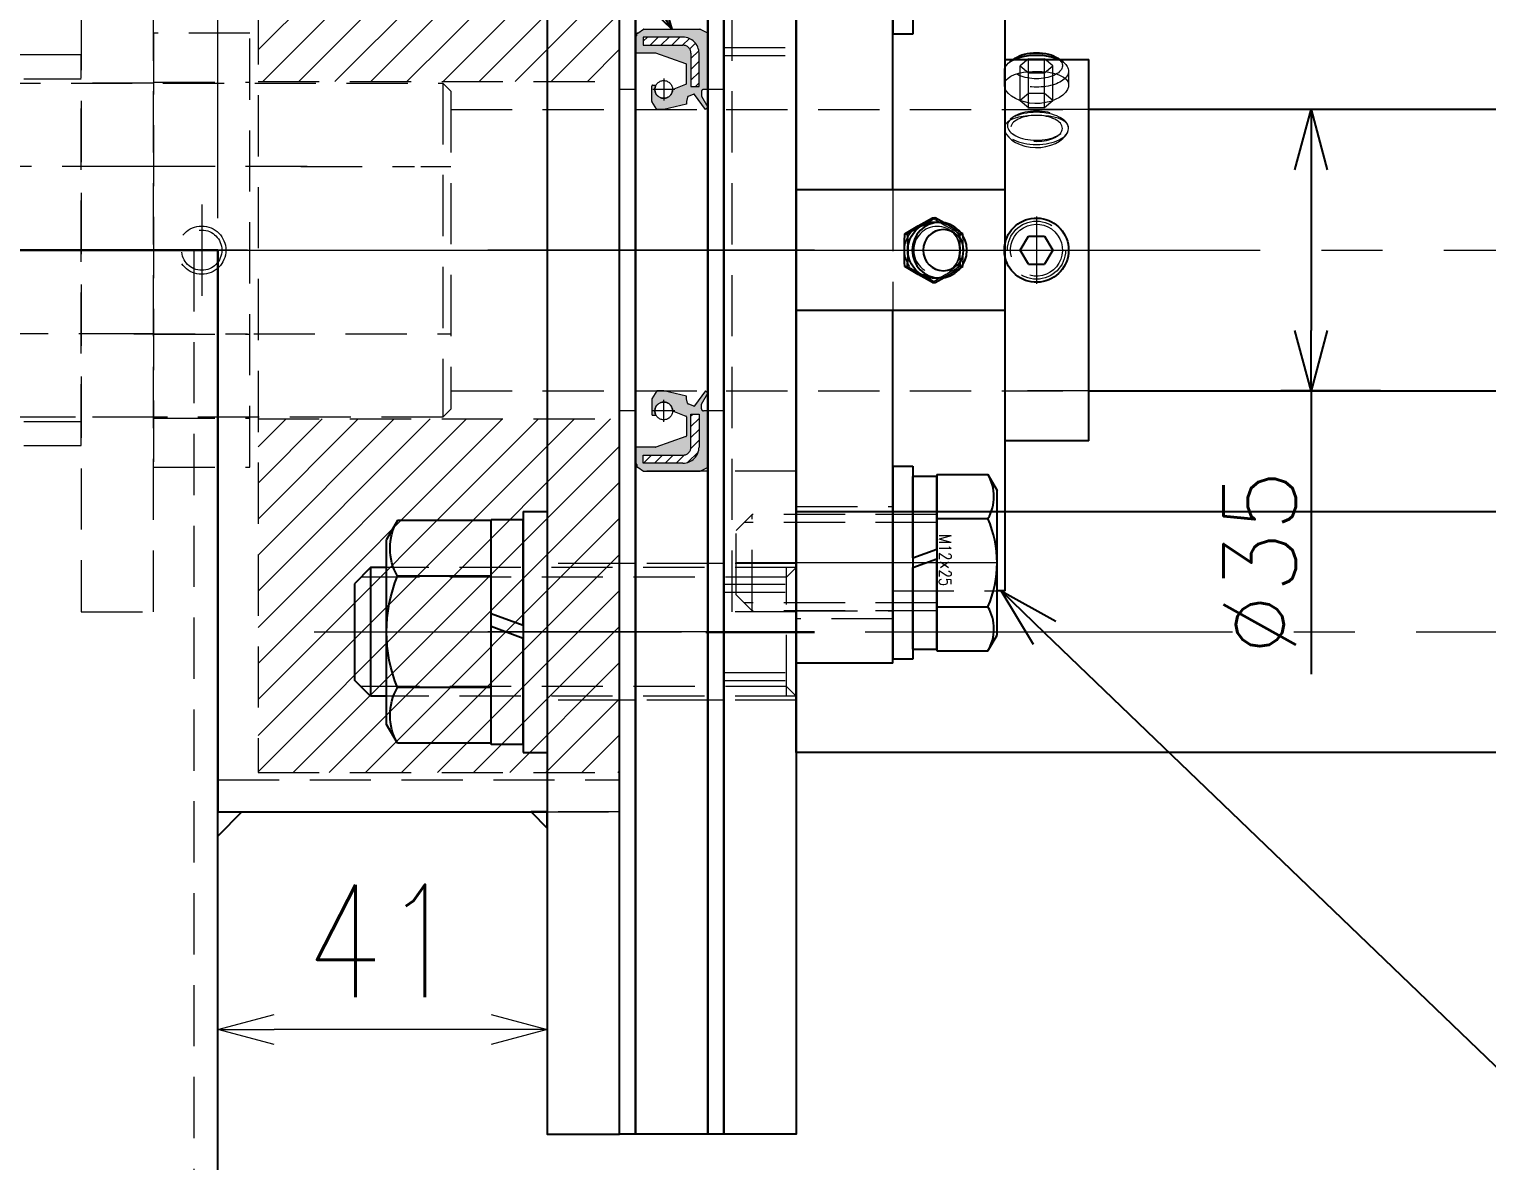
# Model space of a CAD drawing. Header units: millimetres. Extents: x 0 to 38884, y -3675 to 8056.
# Drawn here: x 35252.8 to 35434.3, y 426.8 to 567.6 of the extents above; entities that cross this region are included whole.
import ezdxf
from ezdxf import colors
from ezdxf.entities.mleader import LeaderData, LeaderLine
from ezdxf.enums import TextEntityAlignment as Align
from ezdxf.math import Vec2, Vec3

# ---------------------------------------------------------------- set-up
doc = ezdxf.new("R2010")
doc.units = ezdxf.units.MM
doc.header["$LTSCALE"] = 2.4
doc.header["$PDMODE"] = 99
doc.header["$PDSIZE"] = 1
doc.linetypes.add('CENTER2', pattern=[28.575, 19.05, -3.175, 3.175, -3.175])
doc.linetypes.add('HIDDEN2', pattern=[4.7625, 3.175, -1.5875])
for name, color, linetype, lineweight in [('01_外形線', 7, 'Continuous', 25), ('02_細線', 5, 'Continuous', 13), ('03_かくれ線', 6, 'HIDDEN2', 13), ('04_中心線', 1, 'CENTER2', 9), ('05_CENTER', 4, 'CENTER2', 13), ('07_寸法線', 3, 'Continuous', 9), ('08_DIM', 3, 'Continuous', 13)]:
    doc.layers.add(name, color=color, linetype=linetype, lineweight=lineweight)
doc.styles.add('KSS_TXT', font='txt.shx', dxfattribs={"bigfont": 'extfont2.shx'})
doc.styles.get("Standard").update_dxf_attribs({"font": 'txt.shx', "bigfont": 'extfont2.shx'})
doc.styles.add('寸法用', font='simplex.shx', dxfattribs={"width": 0.8, "bigfont": '@extfont2.shx'})
doc.dimstyles.new('KSS_DIM', dxfattribs={"dimscale": 2, "dimtxt": 3, "dimasz": 2.5, "dimexe": 1.25, "dimexo": 0.625, "dimtad": 1, "dimdsep": 46, "dimtxsty": 'KSS_TXT', "dimblk": 'OPEN30', "dimcen": 0, "dimazin": 2, "dimtfac": 0.75, "dimtmove": 0, "dimatfit": 3, "dimldrblk": 'OPEN30', "dimfxl": 1.25, "dimtolj": 1, "dimarcsym": 0})
doc.dimstyles.new('機械製図用', dxfattribs={"dimtxt": 3.5, "dimasz": 3.5, "dimexe": 2, "dimexo": 0, "dimgap": 1.2, "dimtad": 1, "dimdsep": 46, "dimtxsty": '寸法用', "dimblk": 'OPEN30', "dimcen": 0, "dimclrd": 256, "dimclre": 256, "dimclrt": 7, "dimazin": 2, "dimtm": 1e-09, "dimtfac": 0.75, "dimtmove": 0, "dimatfit": 3, "dimldrblk": 'OPEN30', "dimfxl": 1, "dimlwd": -1, "dimlwe": -1, "dimarcsym": 0})
pattern_1 = [(225, (37147.4334, 941.5992), (0.6735192, -0.6735192), [])]

# ---------------------------------------------------------------- blocks, each defined once
blk = doc.blocks.new('AM_BALLOON1')
at = {"transparency": 16777216}
blk.add_circle((0, 0), 5, dxfattribs=at)
blk.add_attdef('B_NUMBER', text='', height=3, dxfattribs=at).set_placement((0, 0), align=Align.MIDDLE_CENTER)
blk = doc.blocks.new('_OPEN')
at = {"color": 0, "linetype": 'ByBlock'}
for p, q in [((-1, 0.167), (0, 0)), ((0, 0), (-1, -0.167)), ((0, 0), (-1, 0))]:
    blk.add_line(p, q, dxfattribs=at)
blk = doc.blocks.new('_Open30')
at = {"color": 0, "linetype": 'ByBlock', "lineweight": -2}
for p, q in [((-1, 0.268), (0, 0)), ((0, 0), (-1, -0.268)), ((0, 0), (-1, 0))]:
    blk.add_line(p, q, dxfattribs=at)
blk = doc.blocks.new('*D1387')
at = {"layer": '08_DIM', "color": 0, "lineweight": -2, "transparency": 16777216}
for p, q in [((35421.03, 557.61), (35408.63, 557.61)), ((35412.38, 550.11), (35412.38, 530.11)), ((35421.03, 522.61), (35408.63, 522.61)), ((35412.38, 522.61), (35412.38, 487.36))]:
    blk.add_line(p, q, dxfattribs=at)
at = {"layer": 'Defpoints', "color": 0, "transparency": 16777216}
for p in [(35422.9, 557.61), (35412.38, 522.61), (35422.9, 522.61)]:
    blk.add_point(p, dxfattribs=at)
at = {"layer": '08_DIM', "color": 0, "lineweight": -2, "transparency": 16777216, "xscale": 7.5, "yscale": 7.5, "zscale": 7.5}
for p, rotation in [((35412.38, 557.61), 90), ((35412.38, 522.61), 270)]:
    blk.add_blockref('_Open30', p, dxfattribs=dict(at, rotation=rotation))
at = {"layer": '08_DIM', "color": 0, "transparency": 16777216, "insert": (35406, 501.23), "char_height": 9, "attachment_point": 5, "rotation": 90, "style": 'KSS_TXT'}
blk.add_mtext('\\A1;%%C35', dxfattribs=at)
blk = doc.blocks.new('*D1397')
at = {"layer": '07_寸法線', "transparency": 16777216}
for p, q in [((35276.3, 544.11), (35276.3, 677.65)), ((35326.3, 654.11), (35326.3, 677.65)), ((35319.3, 675.65), (35283.3, 675.65))]:
    blk.add_line(p, q, dxfattribs=at)
at = {"layer": 'Defpoints', "color": 0, "transparency": 16777216}
for p in [(35276.3, 675.65), (35326.3, 650.11), (35276.3, 540.11)]:
    blk.add_point(p, dxfattribs=at)
at = {"layer": '07_寸法線', "transparency": 16777216, "xscale": 7, "yscale": 7, "zscale": 7, "rotation": 180}
blk.add_blockref('_Open30', (35276.3, 675.65), dxfattribs=at)
at = {"layer": '07_寸法線', "transparency": 16777216, "xscale": 7, "yscale": 7, "zscale": 7}
blk.add_blockref('_Open30', (35326.3, 675.65), dxfattribs=at)
at = {"layer": '07_寸法線', "color": 7, "transparency": 16777216, "insert": (35301.3, 686.65), "char_height": 14, "attachment_point": 5, "style": '寸法用'}
blk.add_mtext('50', dxfattribs=at)
blk = doc.blocks.new('*D1398')
at = {"layer": '07_寸法線', "transparency": 16777216}
for p, q in [((35276.3, 442.6), (35276.3, 445.14)), ((35317.3, 434.11), (35317.3, 445.14)), ((35310.3, 443.14), (35283.3, 443.14))]:
    blk.add_line(p, q, dxfattribs=at)
at = {"layer": 'Defpoints', "color": 0, "transparency": 16777216}
for p in [(35276.3, 443.14), (35276.3, 438.6), (35317.3, 430.11)]:
    blk.add_point(p, dxfattribs=at)
at = {"layer": '07_寸法線', "transparency": 16777216, "xscale": 7, "yscale": 7, "zscale": 7, "rotation": 180}
blk.add_blockref('_Open30', (35276.3, 443.14), dxfattribs=at)
at = {"layer": '07_寸法線', "transparency": 16777216, "xscale": 7, "yscale": 7, "zscale": 7}
blk.add_blockref('_Open30', (35317.3, 443.14), dxfattribs=at)
at = {"layer": '07_寸法線', "color": 7, "transparency": 16777216, "insert": (35296.8, 454.14), "char_height": 14, "attachment_point": 5, "style": '寸法用'}
blk.add_mtext('41', dxfattribs=at)
blk = doc.blocks.new('M6tz')
at = {"color": 0}
for radius in [3, 2.5]:
    blk.add_circle((0, 0), radius, dxfattribs=at)
at = {"layer": '05_CENTER'}
for p, q in [((0, -5.68), (0, 5.68)), ((5.68, 0), (-5.68, 0))]:
    blk.add_line(p, q, dxfattribs=at)

msp = doc.modelspace()

# ---------------------------------------------------------------- hatches: boundary and pattern name
at = {"layer": '03_かくれ線', "transparency": 33554559}
h = msp.add_hatch(dxfattribs=at)
h.set_pattern_fill('ANSI31', color=256)
h.set_pattern_definition([(45, (29029.65, -6095.2342), (-2.245064, 2.245064), [])])
h.paths.add_polyline_path([(35281.3002, 561.108), (35326.3002, 561.108), (35326.3002, 605.108), (35281.3002, 605.108)])
h.paths.add_polyline_path([(35326.3002, 519.108), (35281.3002, 519.108), (35281.3002, 475.108), (35326.3002, 475.108)])
at = {"layer": '03_かくれ線', "transparency": 33554521}
h = msp.add_hatch(color=256, dxfattribs=at)
h.dxf.hatch_style = 1
h.paths.add_polyline_path([(35332.9002, 560.108), (35334.5639, 560.758, 0.30888362), (35334.6275, 560.8511), (35334.6275, 563.2031, 0.31906953), (35334.5604, 563.2975), (35330.8002, 564.608), (35328.4002, 564.608, -0.41421356), (35328.3002, 564.708), (35328.3002, 566.608), (35328.4399, 566.823), (35328.4399, 567.008, -0.50513433), (35328.5695, 567.1036), (35329.2746, 567.5903, -0.15221583), (35329.3314, 567.608), (35336.2766, 567.608, -0.11643382), (35336.3214, 567.5975), (35337.245, 567.1357, -0.28407904), (35337.3002, 567.0462), (35337.3002, 560.208, -0.41421356), (35337.2002, 560.108), (35336.7475, 560.108, 0.41421356), (35336.4975, 559.858), (35336.4975, 559.2787), (35337.3002, 557.8835), (35337.0078, 557.608), (35335.6515, 559.4898, 0.3459578), (35335.5328, 559.524), (35334.8414, 559.243, 0.2442226), (35334.7517, 559.1378), (35334.6275, 558.5992), (35334.6275, 558.2701), (35331.8002, 557.608), (35330.9627, 557.608), (35330.3165, 558.5982, -0.14557146), (35330.3002, 558.6529), (35330.3002, 560.5276, -0.41421356), (35330.4002, 560.6276), (35330.8307, 560.6276, 1.28211346)])
h.paths.add_polyline_path([(35335.1937, 560.4932), (35336.1937, 560.4932), (35336.1937, 564.608, 0.41421356), (35334.1937, 566.608), (35329.2502, 566.608), (35329.2502, 565.608), (35334.1937, 565.608, -0.41421356), (35335.1937, 564.608)], flags=16)
at = {"layer": '03_かくれ線'}
h = msp.add_hatch(dxfattribs=at)
h.set_pattern_fill('ANSI31', color=256, scale=0.3, angle=180)
h.set_pattern_definition(pattern_1)
h.paths.add_polyline_path([(35336.1937, 564.608), (35336.1937, 560.4932), (35335.1937, 560.4932), (35335.1937, 564.608, 0.41421356), (35334.1937, 565.608), (35329.2502, 565.608), (35329.2502, 566.608), (35334.1937, 566.608, -0.41421356)])
at = {"layer": '03_かくれ線', "transparency": 33554521}
h = msp.add_hatch(color=256, dxfattribs=at)
h.dxf.hatch_style = 1
h.paths.add_polyline_path([(35332.9002, 520.108), (35334.5639, 519.4581, -0.30888362), (35334.6275, 519.3649), (35334.6275, 517.013, -0.31906953), (35334.5604, 516.9185), (35330.8002, 515.608), (35328.4002, 515.608, 0.41421356), (35328.3002, 515.508), (35328.3002, 513.608), (35328.4399, 513.393), (35328.4399, 513.208, 0.50513433), (35328.5695, 513.1125), (35329.2746, 512.6257, 0.15221583), (35329.3314, 512.608), (35336.2766, 512.608, 0.11643382), (35336.3214, 512.6186), (35337.245, 513.0804, 0.28407904), (35337.3002, 513.1698), (35337.3002, 520.008, 0.41421356), (35337.2002, 520.108), (35336.7475, 520.108, -0.41421356), (35336.4975, 520.358), (35336.4975, 520.9373), (35337.3002, 522.3326), (35337.0078, 522.608), (35335.6515, 520.7263, -0.3459578), (35335.5328, 520.6921), (35334.8414, 520.9731, -0.2442226), (35334.7517, 521.0783), (35334.6275, 521.6169), (35334.6275, 521.946), (35331.8002, 522.608), (35330.9627, 522.608), (35330.3165, 521.6178, 0.14557146), (35330.3002, 521.5632), (35330.3002, 519.6884, 0.41421356), (35330.4002, 519.5884), (35330.8307, 519.5884, -1.28211346)])
h.paths.add_polyline_path([(35335.1937, 519.7228), (35336.1937, 519.7228), (35336.1937, 515.608, -0.41421356), (35334.1937, 513.608), (35329.2502, 513.608), (35329.2502, 514.608), (35334.1937, 514.608, 0.41421356), (35335.1937, 515.608)], flags=16)
at = {"layer": '03_かくれ線'}
h = msp.add_hatch(dxfattribs=at)
h.set_pattern_fill('ANSI31', color=256, scale=0.3, angle=180)
h.set_pattern_definition(pattern_1)
h.paths.add_polyline_path([(35336.1937, 515.608), (35336.1937, 519.7228), (35335.1937, 519.7228), (35335.1937, 515.608, -0.41421356), (35334.1937, 514.608), (35329.2502, 514.608), (35329.2502, 513.608), (35334.1937, 513.608, 0.41421356)])

# ---------------------------------------------------------------- linework, layer by layer
for p, q in [((35446.9025, 557.608), (35384.7025, 557.608)), ((35384.7025, 522.6076), (35446.9025, 522.6076))]:
    msp.add_line(p, q)
at = {"color": 0}
for p, q in [((35126.3002, 540.108), (35276.3002, 540.108)), ((35276.3002, 540.108), (35276.3002, 470.208)), ((35276.3002, 470.208), (35317.3002, 470.208))]:
    msp.add_line(p, q, dxfattribs=at)
msp.add_lwpolyline([(35326.3002, 650.108), (35317.3002, 650.108), (35317.3002, 430.108), (35326.3002, 430.108)], close=True, dxfattribs=at)
for points in [[(35326.3002, 430.108), (35326.3002, 650.108), (35328.3002, 650.108), (35328.3002, 430.108)], [(35328.3002, 430.108), (35328.3002, 650.108), (35337.3002, 650.108), (35337.3002, 430.108)], [(35337.3002, 430.108), (35337.3002, 650.108), (35339.3002, 650.108), (35339.3002, 430.108)], [(35339.3002, 430.108), (35339.3002, 650.108), (35348.3002, 650.108), (35348.3002, 430.108)], [(35126.3002, 380.108), (35276.3002, 380.108), (35276.3002, 540.108), (35126.3002, 540.108)]]:
    msp.add_lwpolyline(points, close=True)
at = {"transparency": 33554534}
msp.add_lwpolyline([(35348.3002, 507.608), (35498.3002, 507.608), (35498.3002, 477.608), (35348.3002, 477.608)], close=True, dxfattribs=at)
for points in [[(35295.3002, 500.608), (35293.3002, 498.608)], [(35297.3002, 500.608), (35295.3002, 500.608)], [(35295.3002, 500.608), (35295.3002, 484.608)], [(35293.3002, 498.608), (35293.3002, 486.608)], [(35295.3002, 484.608), (35293.3002, 486.608)], [(35297.3002, 484.608), (35295.3002, 484.608)]]:
    msp.add_lwpolyline(points, dxfattribs=at)
at = {"color": 3}
msp.add_lwpolyline([(35276.3002, 467.208), (35276.3002, 470.208), (35279.3002, 470.208), (35276.3002, 467.208)], dxfattribs=at)
msp.add_lwpolyline([(35317.3002, 470.208), (35315.3002, 470.208), (35315.3002, 470.208), (35317.3002, 468.208)], close=True, dxfattribs=at)
at = {"layer": '01_外形線'}
for points in [[(35348.3002, 488.7172), (35348.3002, 591.4989)], [(35360.3002, 547.608), (35360.3002, 591.4989)], [(35360.3002, 590.9989), (35360.3002, 566.9989)], [(35362.8002, 590.9989), (35362.8002, 566.9989)], [(35374.3002, 497.708), (35374.3002, 582.508)], [(35362.8002, 566.9989), (35360.3002, 566.9989)], [(35374.3002, 563.833), (35384.7002, 563.833)], [(35374.9343, 563.5482), (35375.3371, 563.833)], [(35375.3371, 563.833), (35375.5605, 563.991)], [(35380.84, 563.991), (35381.0634, 563.833)], [(35381.0634, 563.833), (35381.4662, 563.5482)], [(35384.7002, 516.383), (35384.7002, 563.833)], [(35374.3002, 547.608), (35348.3002, 547.608)], [(35361.8077, 542.1288), (35363.4768, 543.1391)], [(35363.9005, 543.1391), (35362.1228, 542.1288)], [(35363.4768, 543.1391), (35365.2545, 544.1495)], [(35365.5697, 544.1495), (35363.9005, 543.1391)], [(35365.2545, 544.1495), (35365.5697, 544.1495)], [(35366.6928, 543.5181), (35365.5697, 544.1495)], [(35361.7534, 540.108), (35361.7537, 540.2516), (35361.7588, 540.7233), (35361.7698, 541.1917), (35361.8077, 542.1288)], [(35361.8077, 542.1288), (35362.1228, 542.1288)], [(35362.1228, 542.1288), (35362.1451, 541.6371), (35362.1622, 541.1387), (35362.1733, 540.6251), (35362.1771, 540.108)], [(35369.0165, 542.1288), (35368.7677, 542.2831)], [(35369.0265, 541.9217), (35369.0165, 542.1288)], [(35376.1795, 540.108), (35377.1899, 541.858)], [(35377.1899, 541.858), (35379.2106, 541.858)], [(35379.2106, 541.858), (35380.221, 540.108)], [(35361.8077, 538.0873), (35361.7854, 538.579), (35361.7683, 539.0773), (35361.7572, 539.591), (35361.7534, 540.108)], [(35362.1771, 540.108), (35362.1768, 539.9644), (35362.1717, 539.4927), (35362.1607, 539.0244), (35362.1228, 538.0873)], [(35369.0708, 540.108), (35369.0668, 540.6364)], [(35377.1899, 538.358), (35376.1795, 540.108)], [(35380.221, 540.108), (35379.2106, 538.358)], [(35363.4768, 537.0769), (35361.8077, 538.0873)], [(35361.8077, 538.0873), (35362.1228, 538.0873)], [(35362.1228, 538.0873), (35363.9005, 537.0769)], [(35368.7722, 537.9357), (35369.0165, 538.0873)], [(35369.0165, 538.0873), (35369.0266, 538.2974)], [(35377.1899, 538.358), (35379.2106, 538.358)], [(35365.2545, 536.0666), (35363.4768, 537.0769)], [(35363.9005, 537.0769), (35365.5697, 536.0666)], [(35365.2545, 536.0666), (35365.5697, 536.0666)], [(35365.5697, 536.0666), (35366.691, 536.6969)], [(35366.691, 536.6969), (35367.3474, 537.0769)], [(35374.3002, 532.608), (35348.3002, 532.608)], [(35360.3002, 488.7172), (35360.3002, 532.608)], [(35384.7002, 516.383), (35374.3002, 516.383)], [(35360.3002, 513.2172), (35360.3002, 489.2172)], [(35360.3002, 513.2172), (35362.8002, 513.2172)], [(35362.8002, 513.2172), (35362.8002, 489.2172)], [(35362.8002, 501.8172), (35362.8002, 511.9672)], [(35365.8002, 511.9672), (35362.8002, 511.9672)], [(35365.8002, 512.1868), (35372.1631, 512.1868)], [(35365.8002, 512.1868), (35365.8002, 490.2475)], [(35365.8002, 502.9091), (35365.8002, 511.9672)], [(35372.1631, 512.1868), (35373.3002, 510.2172)], [(35373.3002, 492.2172), (35373.3002, 510.2172)], [(35365.8002, 506.702), (35372.1631, 506.702)], [(35362.8002, 501.8172), (35365.8002, 502.9091)], [(35362.8002, 500.6172), (35365.8002, 501.7091)], [(35365.8002, 490.4672), (35365.8002, 501.7091)], [(35362.8002, 490.4672), (35362.8002, 500.6172)], [(35374.3002, 497.708), (35373.3002, 497.708)], [(35365.8002, 495.7323), (35372.1631, 495.7323)], [(35372.1631, 490.2475), (35373.3002, 492.2172)], [(35362.8002, 490.4672), (35365.8002, 490.4672)], [(35365.8002, 490.2475), (35372.1631, 490.2475)], [(35360.3002, 488.7172), (35348.3002, 488.7172)], [(35362.8002, 489.2172), (35360.3002, 489.2172)]]:
    msp.add_lwpolyline(points, dxfattribs=at)
for points in [[(35374.3002, 540.9968, -8.88819442), (35374.3002, 539.2192)], [(35374.3002, 539.2192, -0.11250879), (35374.3002, 540.9968)], [(35372.1631, 506.702, 0.26794908), (35372.1631, 512.1868)], [(35372.1631, 495.7323, 0.20733158), (35372.1631, 506.702)], [(35372.1631, 490.2475, 0.26794908), (35372.1631, 495.7323)]]:
    msp.add_lwpolyline(points, format="xyb", dxfattribs=at)
at = {"layer": '01_外形線', "transparency": 33554534}
for points in [[(35298.6607, 506.4644), (35297.3002, 504.108)], [(35310.3002, 506.4644), (35298.6607, 506.4644)], [(35310.3002, 494.8639), (35310.3002, 506.608)], [(35310.3002, 506.608), (35314.3002, 506.608)], [(35310.3002, 478.7516), (35310.3002, 506.4644)], [(35314.3002, 507.608), (35314.3002, 477.608)], [(35314.3002, 507.608), (35317.3002, 507.608)], [(35314.3002, 493.408), (35314.3002, 506.608)], [(35317.3002, 507.608), (35317.3002, 477.608)], [(35297.3002, 481.108), (35297.3002, 504.108)], [(35310.3002, 499.5362), (35298.6607, 499.5362)], [(35314.3002, 493.408), (35310.3002, 494.8639)], [(35310.3002, 478.608), (35310.3002, 493.2639)], [(35314.3002, 491.808), (35310.3002, 493.2639)], [(35314.3002, 478.608), (35314.3002, 491.808)], [(35310.3002, 485.6798), (35298.6607, 485.6798)], [(35298.6607, 478.7516), (35297.3002, 481.108)], [(35310.3002, 478.7516), (35298.6607, 478.7516)], [(35314.3002, 478.608), (35310.3002, 478.608)], [(35314.3002, 477.608), (35317.3002, 477.608)]]:
    msp.add_lwpolyline(points, dxfattribs=at)
for points in [[(35298.6607, 499.5362, -0.26794907), (35298.6607, 506.4644)], [(35298.6607, 485.6798, -0.19636667), (35298.6607, 499.5362)], [(35298.6607, 478.7516, -0.26794907), (35298.6607, 485.6798)]]:
    msp.add_lwpolyline(points, format="xyb", dxfattribs=at)
at = {"layer": '01_外形線', "extrusion": (0, 0, -1)}
for centre, major_axis, ratio, start_param, end_param in [((35378.2002, 562.3935), (4, 0), 0.5, 3.94508398, 5.47969398), ((35378.2002, 563.0577), (3.233, 0), 0.5, 3.75707236, 5.6677056), ((35365.6239, 540.108), (0, -3.5), 0.98480775, 1.57079633, 2.61799388), ((35365.6239, 540.108), (0, -3.5), 0.98480775, 2.61799388, 3.29293182), ((35365.6239, 540.108), (0, -3.5), 0.98480775, 0.52359878, 1.57079633), ((35365.6239, 540.108), (0, -3.5), 0.98480775, 6.13184614, 6.80678408)]:
    msp.add_ellipse(centre, major_axis=major_axis, ratio=ratio, start_param=start_param, end_param=end_param, dxfattribs=at)
for centre, major_axis in [((35366.1379, 540.108), (0, 3.46)), ((35366.6068, 540.108), (0, 2.56))]:
    msp.add_ellipse(centre, major_axis=major_axis, ratio=0.98480775, dxfattribs=at)
at = {"layer": '02_細線'}
msp.add_lwpolyline([(35375.0774, 539.2713, -3.73205081), (35377.3635, 536.9852)], format="xyb", dxfattribs=at)
at = {"layer": '02_細線', "transparency": 33554534}
for points in [[(35297.3002, 499.408), (35294.1002, 499.408)], [(35297.3002, 485.808), (35294.1002, 485.808)]]:
    msp.add_lwpolyline(points, dxfattribs=at)
at = {"layer": '03_かくれ線'}
for p, q in [((35326.3002, 610.008), (35326.3002, 470.208)), ((35339.3002, 565.3304), (35348.3002, 565.3304)), ((35339.3002, 564.3304), (35348.3002, 564.3304)), ((34069.3002, 560.8926), (35304.3002, 560.8926)), ((35229.298, 561.408), (35259.298, 561.408)), ((35268.298, 560.8926), (35259.298, 560.8926)), ((35268.298, 561.0081), (35280.298, 561.0081)), ((35304.3002, 560.8926), (35304.3002, 519.3234)), ((35304.3002, 560.8926), (35305.3002, 559.8926)), ((35305.3002, 559.8926), (35305.3002, 520.3234)), ((35328.3002, 560.108), (35326.3002, 560.108)), ((35339.3002, 560.108), (35337.3002, 560.108)), ((35305.3002, 557.608), (35384.7025, 557.608)), ((35287.4083, 550.5003), (34069.3002, 550.5003)), ((35268.298, 550.5003), (35259.298, 550.5003)), ((35268.298, 550.5581), (35280.298, 550.5581)), ((35286.6215, 550.5003), (35300.7636, 550.5003)), ((35301.5504, 550.5003), (35305.3002, 550.5003)), ((35224.8151, 540.108), (35263.817, 540.108)), ((35272.8808, 540.108), (35254.7152, 540.108)), ((35268.298, 540.108), (35259.298, 540.108)), ((35259.298, 540.108), (35268.298, 540.108)), ((35265.6482, 540.108), (35282.9478, 540.108)), ((35273.3002, 540.108), (35273.3002, 380.108)), ((35266.6237, 529.7157), (34069.3002, 529.7157)), ((35268.298, 529.7157), (35259.298, 529.7157)), ((35265.8369, 529.7157), (35279.979, 529.7157)), ((35268.298, 529.658), (35280.298, 529.658)), ((35280.7658, 529.7157), (35305.3002, 529.7157)), ((35305.3002, 522.608), (35384.7025, 522.6076)), ((35304.3002, 519.3234), (34069.3002, 519.3234)), ((35268.298, 519.3234), (35259.298, 519.3234)), ((35268.298, 519.2079), (35280.298, 519.2079)), ((35305.3002, 520.3234), (35304.3002, 519.3234)), ((35328.3002, 520.108), (35326.3002, 520.108)), ((35339.3002, 520.108), (35337.3002, 520.108)), ((35229.298, 518.808), (35259.298, 518.808)), ((35337.3002, 512.608), (35328.3002, 512.608)), ((35348.3002, 512.608), (35339.3002, 512.608)), ((35326.3002, 501.1025), (35317.3002, 501.1025)), ((35328.3002, 501.108), (35326.3002, 501.108)), ((35337.3002, 501.108), (35328.3002, 501.108)), ((35339.3002, 501.108), (35337.3002, 501.108)), ((35348.3002, 501.108), (35339.3002, 501.108)), ((35339.3002, 498.5487), (35348.3002, 498.5487)), ((35339.3002, 497.5487), (35348.3002, 497.5487)), ((35348.3002, 495.108), (35339.3002, 495.108)), ((35339.3002, 487.5487), (35348.3002, 487.5487)), ((35339.3002, 486.5487), (35348.3002, 486.5487)), ((35326.3002, 484.108), (35317.3002, 484.108)), ((35328.3002, 484.108), (35326.3002, 484.108)), ((35337.3002, 484.108), (35328.3002, 484.108)), ((35339.3002, 484.108), (35337.3002, 484.108)), ((35348.3002, 484.108), (35339.3002, 484.108)), ((35276.3002, 474.208), (35326.3002, 474.208)), ((35317.3002, 470.208), (35326.3002, 470.208)), ((35326.3002, 470.208), (35317.3002, 470.208))]:
    msp.add_line(p, q, dxfattribs=at)
at = {"layer": '03_かくれ線', "transparency": 33554559}
for p, q in [((35281.3002, 561.108), (35326.3002, 561.108)), ((35281.3002, 519.108), (35326.3002, 519.108))]:
    msp.add_line(p, q, dxfattribs=at)
msp.add_lwpolyline([(35281.3002, 475.108), (35326.3002, 475.108), (35326.3002, 605.108), (35281.3002, 605.108)], close=True, dxfattribs=at)
at = {"layer": '03_かくれ線'}
for points in [[(35340.3002, 495.108), (35340.3002, 585.108)], [(35377.1899, 563.9327), (35376.1795, 563.0577)], [(35376.1795, 558.7276), (35376.1795, 563.0577)], [(35376.1795, 563.0577), (35377.1899, 562.1827)], [(35377.1899, 563.9327), (35379.2106, 563.9327)], [(35377.1899, 557.8526), (35377.1899, 563.9327)], [(35380.221, 563.0577), (35379.2106, 563.9327)], [(35379.2106, 557.8526), (35379.2106, 563.9327)], [(35379.2106, 562.1827), (35380.221, 563.0577)], [(35380.221, 558.7276), (35380.221, 563.0577)], [(35374.2002, 560.654), (35374.2002, 562.3935)], [(35374.2002, 560.6544), (35374.2488, 560.9568), (35374.406, 561.2583), (35374.6684, 561.5285), (35375.0273, 561.7637), (35375.4797, 561.9629), (35376.0084, 562.1221), (35376.6041, 562.2412), (35377.2459, 562.3195), (35377.7195, 562.3501), (35378.2002, 562.3604)], [(35377.1899, 562.1827), (35379.2106, 562.1827)], [(35378.2002, 562.3604), (35378.8664, 562.3405), (35379.5136, 562.2814), (35380.1229, 562.1823), (35380.6787, 562.0436), (35381.169, 561.863), (35381.5761, 561.6431), (35381.8892, 561.3835), (35382.0975, 561.09), (35382.1929, 560.7712), (35382.2002, 560.6546)], [(35382.2002, 562.3935), (35382.2002, 560.6525)], [(35382.2002, 560.6546), (35382.1764, 560.433), (35382.0489, 560.0885), (35381.8161, 559.7458), (35381.4816, 559.4153), (35381.0569, 559.1109), (35380.5457, 558.8422), (35379.968, 558.6241), (35379.3381, 558.4673), (35378.6753, 558.3787), (35378.0066, 558.3637), (35377.3435, 558.4204), (35376.7091, 558.5459), (35376.1162, 558.7335), (35375.5766, 558.978), (35375.1101, 559.2665), (35374.7268, 559.5911), (35374.4418, 559.9357), (35374.2656, 560.286), (35374.2005, 560.6314), (35374.2002, 560.6544)], [(35377.1899, 559.6026), (35376.1795, 558.7276)], [(35379.2106, 559.6026), (35377.1899, 559.6026)], [(35380.221, 558.7276), (35379.2106, 559.6026)], [(35328.3002, 557.608), (35337.3002, 557.608)], [(35384.7002, 557.608), (35374.3002, 557.608)], [(35376.1795, 558.7276), (35377.1899, 557.8526)], [(35377.1899, 557.8526), (35379.2106, 557.8526)], [(35379.2106, 557.8526), (35380.221, 558.7276)], [(35374.2861, 555.6587), (35374.2344, 555.5174), (35374.2002, 555.2635)], [(35374.2002, 555.2635), (35374.2208, 555.0572), (35374.282, 554.8452), (35374.2955, 554.8109)], [(35382.2002, 555.2635), (35382.1447, 555.5834), (35381.9814, 555.8737), (35381.7144, 556.1278), (35381.3526, 556.3438), (35380.8973, 556.5228), (35380.3666, 556.6623), (35379.7662, 556.7647), (35379.1195, 556.8302), (35378.4564, 556.8598), (35377.7857, 556.8559), (35377.1404, 556.8192), (35376.5245, 556.7495), (35375.9505, 556.6439), (35375.4378, 556.5014), (35374.9913, 556.3154), (35374.6351, 556.0887), (35374.3803, 555.8211), (35374.2861, 555.6587)], [(35374.2955, 554.8109), (35374.4666, 554.4952), (35374.7505, 554.1494), (35375.1332, 553.8158), (35375.5995, 553.5136), (35376.1499, 553.2518), (35376.7597, 553.0491), (35377.4088, 552.9181), (35378.0813, 552.8635), (35378.7413, 552.8884), (35379.386, 552.9879), (35379.9945, 553.1567), (35380.554, 553.3853), (35381.0596, 553.6703), (35381.4859, 553.9934), (35381.8241, 554.3461), (35382.059, 554.7092), (35382.1646, 554.9906), (35382.2002, 555.2635)], [(35374.9343, 556.4182), (35375.2474, 556.6396)], [(35381.1531, 556.6396), (35381.4662, 556.4182)], [(35375.5605, 554.3302), (35375.2474, 554.5516)], [(35381.1531, 554.5516), (35380.84, 554.3302)], [(35360.3002, 547.608), (35360.3002, 532.608)], [(35365.2545, 544.1495), (35366.9237, 543.1391)], [(35367.3474, 543.1391), (35366.6928, 543.5181)], [(35366.9237, 543.1391), (35368.7014, 542.1288)], [(35368.7677, 542.2831), (35367.3474, 543.1391)], [(35368.7014, 542.1288), (35368.6791, 541.6371), (35368.662, 541.1387), (35368.6509, 540.6251), (35368.6471, 540.108)], [(35368.7014, 542.1288), (35369.0165, 542.1288)], [(35369.0668, 540.6364), (35369.0654, 540.7233), (35369.0543, 541.1917), (35369.0265, 541.9217)], [(35368.6471, 540.108), (35368.6474, 539.9644), (35368.6525, 539.4927), (35368.6635, 539.0244), (35368.7014, 538.0873)], [(35369.0266, 538.2974), (35369.0387, 538.579), (35369.0559, 539.0773), (35369.0669, 539.591), (35369.0708, 540.108)], [(35368.7014, 538.0873), (35366.9237, 537.0769)], [(35367.3474, 537.0769), (35368.7722, 537.9357)], [(35368.7014, 538.0873), (35369.0165, 538.0873)], [(35366.9237, 537.0769), (35365.2545, 536.0666)], [(35328.3002, 522.608), (35337.3002, 522.608)], [(35384.7002, 522.608), (35374.3002, 522.608)], [(35348.3002, 508.2172), (35360.3002, 508.2172)], [(35342.8002, 507.2172), (35340.8002, 505.2172)], [(35365.8002, 507.2172), (35342.8002, 507.2172)], [(35342.8002, 495.2172), (35342.8002, 507.2172)], [(35340.8002, 497.2172), (35340.8002, 505.2172)], [(35365.8002, 506.2172), (35341.8002, 506.2172)], [(35342.8002, 495.2172), (35340.8002, 497.2172)], [(35360.3002, 497.708), (35373.3002, 497.708)], [(35365.8002, 496.2172), (35341.8002, 496.2172)], [(35348.3002, 495.108), (35340.3002, 495.108)], [(35365.8002, 495.2172), (35342.8002, 495.2172)], [(35348.3002, 495.2145), (35360.3002, 495.2145)], [(35360.3002, 494.2172), (35348.3002, 494.2172)]]:
    msp.add_lwpolyline(points, dxfattribs=at)
for points in [[(35259.298, 495.108), (35268.298, 495.108), (35268.298, 570.108), (35259.298, 570.108)], [(35268.298, 513.108), (35280.298, 513.108), (35280.298, 567.108), (35268.298, 567.108)], [(35229.298, 515.808), (35259.298, 515.808), (35259.298, 564.408), (35229.298, 564.408)]]:
    msp.add_lwpolyline(points, close=True, dxfattribs=at)
for points in [[(35334.6275, 558.2701), (35331.8002, 557.608), (35330.9627, 557.608), (35330.3165, 558.5982, -0.14557146), (35330.3002, 558.6529), (35330.3002, 560.5276, -0.41421356), (35330.4002, 560.6276), (35330.8307, 560.6276, 1.28211346), (35332.9002, 560.108), (35334.5639, 560.758, 0.30888362), (35334.6275, 560.8511), (35334.6275, 563.2031, 0.31906953), (35334.5604, 563.2975), (35330.8162, 564.6025, 0.08403741), (35330.7833, 564.608), (35328.4002, 564.608, -0.41421356), (35328.3002, 564.708), (35328.3002, 566.608), (35328.4399, 566.823), (35328.4399, 567.008, -0.41421356), (35328.5399, 567.108), (35328.576, 567.108), (35329.2746, 567.5903, -0.15221583), (35329.3314, 567.608), (35336.2766, 567.608, -0.11643382), (35336.3214, 567.5975), (35337.245, 567.1357, -0.28407904), (35337.3002, 567.0462), (35337.3002, 560.208, -0.41421356), (35337.2002, 560.108), (35336.7475, 560.108, 0.41421356), (35336.4975, 559.858), (35336.4975, 559.2787), (35337.3002, 557.8835), (35337.0078, 557.608), (35335.6515, 559.4898, 0.3459578), (35335.5328, 559.524), (35334.8414, 559.243, 0.2442226), (35334.7517, 559.1378), (35334.6275, 558.5992)], [(35329.2502, 565.608), (35334.1937, 565.608, -0.41421356), (35335.1937, 564.608), (35335.1937, 560.4932), (35336.1937, 560.4932), (35336.1937, 564.608, 0.41421356), (35334.1937, 566.608), (35329.2502, 566.608)], [(35334.6275, 521.946), (35331.8002, 522.608), (35330.9627, 522.608), (35330.3165, 521.6178, 0.14557146), (35330.3002, 521.5632), (35330.3002, 519.6884, 0.41421356), (35330.4002, 519.5884), (35330.8307, 519.5884, -1.28211346), (35332.9002, 520.108), (35334.5639, 519.4581, -0.30888362), (35334.6275, 519.3649), (35334.6275, 517.013, -0.31906953), (35334.5604, 516.9185), (35330.8162, 515.6136, -0.08403741), (35330.7833, 515.608), (35328.4002, 515.608, 0.41421356), (35328.3002, 515.508), (35328.3002, 513.608), (35328.4399, 513.393), (35328.4399, 513.208, 0.41421356), (35328.5399, 513.108), (35328.576, 513.108), (35329.2746, 512.6257, 0.15221583), (35329.3314, 512.608), (35336.2766, 512.608, 0.11643382), (35336.3214, 512.6186), (35337.245, 513.0804, 0.28407904), (35337.3002, 513.1698), (35337.3002, 520.008, 0.41421356), (35337.2002, 520.108), (35336.7475, 520.108, -0.41421356), (35336.4975, 520.358), (35336.4975, 520.9373), (35337.3002, 522.3326), (35337.0078, 522.608), (35335.6515, 520.7263, -0.3459578), (35335.5328, 520.6921), (35334.8414, 520.9731, -0.2442226), (35334.7517, 521.0783), (35334.6275, 521.6169)], [(35329.2502, 514.608), (35334.1937, 514.608, 0.41421356), (35335.1937, 515.608), (35335.1937, 519.7228), (35336.1937, 519.7228), (35336.1937, 515.608, -0.41421356), (35334.1937, 513.608), (35329.2502, 513.608)]]:
    msp.add_lwpolyline(points, format="xyb", close=True, dxfattribs=at)
for points in [[(35328.3002, 540.108), (35328.3002, 564.708), (35328.3002, 566.608), (35328.4399, 566.823), (35328.4399, 567.008, -0.41421356), (35328.5399, 567.108), (35328.576, 567.108), (35329.2746, 567.5903, -0.15221583), (35329.3314, 567.608), (35336.2766, 567.608, -0.11643382), (35336.3214, 567.5975), (35337.245, 567.1357, -0.28407904), (35337.3002, 567.0462), (35337.3002, 560.208), (35337.3002, 540.108)], [(35328.3002, 540.108), (35328.3002, 515.508), (35328.3002, 513.608), (35328.4399, 513.393), (35328.4399, 513.208, 0.41421356), (35328.5399, 513.108), (35328.576, 513.108), (35329.2746, 512.6257, 0.15221583), (35329.3314, 512.608), (35336.2766, 512.608, 0.11643382), (35336.3214, 512.6186), (35337.245, 513.0804, 0.28407904), (35337.3002, 513.1698), (35337.3002, 520.008), (35337.3002, 540.108)]]:
    msp.add_lwpolyline(points, format="xyb", dxfattribs=at)
at = {"layer": '03_かくれ線', "transparency": 33554534}
for points in [[(35348.3002, 500.608), (35297.3002, 500.608)], [(35347.1002, 499.408), (35297.3002, 499.408)], [(35347.1002, 484.608), (35347.1002, 500.608)], [(35347.1002, 499.408), (35348.3002, 500.608)], [(35347.1002, 485.808), (35297.3002, 485.808)], [(35348.3002, 484.608), (35297.3002, 484.608)], [(35347.1002, 485.808), (35348.3002, 484.608)]]:
    msp.add_lwpolyline(points, dxfattribs=at)
at = {"layer": '03_かくれ線'}
for centre, radius in [((35331.8002, 560.108), 1.1), ((35378.2002, 540.108), 3.6165), ((35331.8002, 520.108), 1.1)]:
    msp.add_circle(centre, radius, dxfattribs=at)
at = {"layer": '03_かくれ線', "extrusion": (0, 0, -1)}
for centre, major_axis, ratio, start_param, end_param in [((35378.2002, 562.3935), (4, 0), 0.5, 5.47969398, 10.22826928), ((35378.2002, 563.0577), (3.233, 0), 0.5, 5.6677056, 10.04025767), ((35365.6239, 540.108), (0, -3.5), 0.98480775, 3.29293182, 3.66519143), ((35365.6239, 540.108), (0, -3.5), 0.98480775, 3.66519143, 4.71238898), ((35365.6239, 540.108), (0, -3.5), 0.98480775, 4.71238898, 5.75958653), ((35365.6239, 540.108), (0, -3.5), 0.98480775, 5.75958653, 6.13184614)]:
    msp.add_ellipse(centre, major_axis=major_axis, ratio=ratio, start_param=start_param, end_param=end_param, dxfattribs=at)
for centre, major_axis, ratio in [((35378.2002, 555.2635), (4, 0), 0.5), ((35378.2002, 555.5956), (-3.6165, 0), 0.5), ((35378.2002, 555.2635), (3.233, 0), 0.5), ((35365.2002, 540.108), (0, 3.5), 0.98480775), ((35365.8341, 540.108), (0, 2.96), 0.98480775)]:
    msp.add_ellipse(centre, major_axis=major_axis, ratio=ratio, dxfattribs=at)
at = {"layer": '04_中心線'}
for p, q in [((34024.2806, 540.108), (35343.4404, 540.108)), ((34057.3002, 540.108), (35650.3002, 540.108)), ((35333.2971, 540.108), (35309.9237, 540.108)), ((35328.8002, 540.108), (35325.8002, 540.108)), ((35339.5502, 540.108), (35326.0502, 540.108)), ((35339.8002, 540.108), (35336.8002, 540.108)), ((35350.5502, 540.108), (35337.0502, 540.108)), ((35333.2971, 492.608), (35309.9237, 492.608)), ((35328.8002, 492.608), (35325.8002, 492.608)), ((35339.5502, 492.608), (35326.0502, 492.608)), ((35339.8002, 492.608), (35336.8002, 492.608)), ((35350.5502, 492.608), (35337.0502, 492.608)), ((35337.0502, 492.5487), (35350.5502, 492.5487))]:
    msp.add_line(p, q, dxfattribs=at)
at = {"layer": '04_中心線', "transparency": 33554559}
msp.add_line((35270.0502, 540.108), (35337.5502, 540.108), dxfattribs=at)
at = {"layer": '04_中心線', "transparency": 33554534}
msp.add_line((35288.3002, 492.608), (35536.3002, 492.608), dxfattribs=at)
at = {"layer": '04_中心線'}
for points in [[(35331.8002, 561.483), (35331.8002, 558.733)], [(35333.1752, 560.108), (35330.4252, 560.108)], [(35378.2002, 544.308), (35378.2002, 535.908)], [(35339.5502, 540.108), (35326.0502, 540.108)], [(35338.0802, 540.108), (35386.9202, 540.108)], [(35331.8002, 518.733), (35331.8002, 521.483)], [(35333.1752, 520.108), (35330.4252, 520.108)], [(35373.3002, 501.2172), (35340.8002, 501.2172)], [(35360.9002, 501.2172), (35347.7002, 501.2172)], [(35362.8002, 501.2172), (35360.3002, 501.2172)]]:
    msp.add_lwpolyline(points, dxfattribs=at)
at = {"layer": '04_中心線', "transparency": 33554534}
for points in [[(35297.3002, 492.608), (35310.3002, 492.608)], [(35310.3002, 492.608), (35314.3002, 492.608)], [(35314.3002, 492.608), (35317.3002, 492.608)]]:
    msp.add_lwpolyline(points, dxfattribs=at)

# ---------------------------------------------------------------- block references
at = {"layer": '03_かくれ線', "rotation": 90}
msp.add_blockref('M6tz', (35274.298, 540.108), dxfattribs=at)

# ---------------------------------------------------------------- texts
at = {"layer": '03_かくれ線', "style": '寸法用', "width": 0.8}
msp.add_text('M12×25', height=1.5, rotation=270, dxfattribs=at).set_placement((35366.1002, 504.7824))

# ---------------------------------------------------------------- dimensions: what is measured, and where the dimension line sits
at = {"layer": '07_寸法線'}
for base, p1, p2, picture, middle in [((35276.3002, 675.6455), (35326.3002, 650.108), (35276.3002, 540.108), '*D1397', (35301.3002, 686.6455)), ((35276.3002, 443.1389), (35317.3002, 430.108), (35276.3002, 438.6037), '*D1398', (35296.8002, 454.1389))]:
    dim = msp.add_linear_dim(base=base, p1=p1, p2=p2, dimstyle='機械製図用', override={"dimtxt": 14, "dimasz": 7, "dimexo": 4, "dimgap": 4}, dxfattribs=at)
    dim.commit()
    dim.dimension.update_dxf_attribs({"geometry": picture, "text_midpoint": middle})
at = {"layer": '08_DIM'}
dim = msp.add_linear_dim(base=(35412.3776, 522.608), p1=(35422.9006, 557.608), p2=(35422.9006, 522.608), angle=90, text='%%C<>', dimstyle='KSS_DIM', override={"dimscale": 3}, dxfattribs=at)
dim.commit()
dim.dimension.update_dxf_attribs({"geometry": '*D1387', "text_midpoint": (35412.3776, 501.233), "dimtype": 160})

# ---------------------------------------------------------------- leaders
ml = msp.add_multileader_block('Standard', dxfattribs=at)
ml.set_content('AM_BALLOON1', color=256, scale=3)
ml.set_attribute('B_NUMBER', 'N', width=0)
ml.set_leader_properties(color=256, linetype='ByLayer', lineweight=-1)
ml.set_arrow_properties(name='OPEN')
ml.build(insert=Vec2(0, 0))
ml.multileader.update_dxf_attribs({"leader_type": 0, "has_dogleg": 0, "text_right_attachment_type": 6, "dogleg_length": 0, "arrow_head_size": 6, "scale": 3, "block_connection_type": 1})
ctx = ml.context
ctx.base_point, ctx.scale, ctx.char_height, ctx.arrow_head_size, ctx.landing_gap_size, ctx.plane_origin = Vec3(35713.6935, 1583.3789), 3, 12, 6, 6, Vec3(35713.6935, 1583.3789)
ctx.right_attachment, ctx.attachment_type = 6, 1
notes = []
notes.append((ctx, [(0, (0, 0, 0), (0, 0), (1, 0), 1, [])]))
ctx.block.insert = Vec3(35713.6935, 1583.3789)
ml = msp.add_multileader_block('Standard', dxfattribs=at)
ml.set_content('AM_BALLOON1', color=256, scale=3)
ml.set_attribute('B_NUMBER', 'G', width=0)
ml.set_leader_properties(color=256, linetype='ByLayer', lineweight=-1)
ml.set_arrow_properties(name='OPEN')
ml.build(insert=Vec2(0, 0))
ml.multileader.update_dxf_attribs({"leader_type": 0, "has_dogleg": 0, "text_right_attachment_type": 6, "dogleg_length": 0, "arrow_head_size": 6, "scale": 3, "block_connection_type": 1})
ctx = ml.context
ctx.base_point, ctx.scale, ctx.char_height, ctx.arrow_head_size, ctx.landing_gap_size, ctx.plane_origin = Vec3(35678.7497, 1486.7985), 3, 12, 6, 6, Vec3(35678.7497, 1486.7985)
ctx.right_attachment, ctx.attachment_type = 6, 1
notes.append((ctx, [(0, (0, 0, 0), (0, 0), (1, 0), 1, [])]))
ctx.block.insert = Vec3(35678.7497, 1486.7985)
at = {"layer": '08_DIM', "color": 4}
ml = msp.add_multileader_mtext('Standard', dxfattribs=at)
ml.set_content('セットカラー(ミスミ)\\PSSCSBN35-43 -1個', color=4)
ml.set_leader_properties()
ml.set_arrow_properties(name='OPEN30')
ml.build(insert=Vec2(0, 0))
ml.multileader.update_dxf_attribs({"text_left_attachment_type": 6, "text_right_attachment_type": 6, "dogleg_length": 0.36, "arrow_head_size": 7.5, "scale": 3})
ctx = ml.context
ctx.base_point, ctx.scale, ctx.char_height, ctx.arrow_head_size, ctx.landing_gap_size, ctx.plane_origin = Vec3(35138.0488, 837.373), 3, 9, 7.5, 6, Vec3(36124.132, 495.1385)
ctx.left_attachment, ctx.right_attachment, ctx.text_align_type = 6, 6, 2
notes.append((ctx, [(1, (1, 1, 0), (35282.5288, 837.373), (-1, 0), 1.08, [(0, [(35447.9002, 565.108)], 0, [])])]))
ctx.mtext.insert, ctx.mtext.alignment, ctx.mtext.flow_direction = Vec3(35275.4488, 848.173), 3, 5
ml = msp.add_multileader_mtext('Standard', dxfattribs=at)
ml.set_content('オイルシール(NOK)\\PTC35559 -1個', color=4)
ml.set_leader_properties()
ml.set_arrow_properties(name='OPEN30')
ml.build(insert=Vec2(0, 0))
ml.multileader.update_dxf_attribs({"text_left_attachment_type": 6, "text_right_attachment_type": 6, "dogleg_length": 0.36, "arrow_head_size": 7.5, "scale": 3})
ctx = ml.context
ctx.base_point, ctx.scale, ctx.char_height, ctx.arrow_head_size, ctx.landing_gap_size, ctx.plane_origin = Vec3(35086.1565, 788.645), 3, 9, 7.5, 6, Vec3(35296.2258, 513.6426)
ctx.left_attachment, ctx.right_attachment, ctx.text_align_type = 6, 6, 2
notes.append((ctx, [(1, (1, 1, 0), (35200.0365, 788.645), (-1, 0), 1.08, [(0, [(35332.804, 567.608)], 0, [])])]))
ctx.mtext.insert, ctx.mtext.alignment, ctx.mtext.flow_direction = Vec3(35192.9565, 799.445), 3, 5
at = {"layer": '08_DIM'}
ml = msp.add_multileader_block('Standard', dxfattribs=at)
ml.set_content('AM_BALLOON1', color=256, scale=3)
ml.set_attribute('B_NUMBER', 'I', width=0)
ml.set_leader_properties(color=256, linetype='ByLayer', lineweight=-1)
ml.set_arrow_properties(name='OPEN')
ml.build(insert=Vec2(0, 0))
ml.multileader.update_dxf_attribs({"leader_type": 0, "has_dogleg": 0, "text_right_attachment_type": 6, "dogleg_length": 0, "arrow_head_size": 6, "scale": 3, "block_connection_type": 1})
ctx = ml.context
ctx.base_point, ctx.scale, ctx.char_height, ctx.arrow_head_size, ctx.landing_gap_size, ctx.plane_origin = Vec3(35835.2766, 679.8347), 3, 12, 6, 6, Vec3(35835.2766, 679.8347)
ctx.right_attachment, ctx.attachment_type = 6, 1
notes.append((ctx, [(0, (0, 0, 0), (0, 0), (1, 0), 1, [])]))
ctx.block.insert = Vec3(35835.2766, 679.8347)
ml = msp.add_multileader_block('Standard', dxfattribs=at)
ml.set_content('AM_BALLOON1', color=256, scale=3)
ml.set_attribute('B_NUMBER', 'K', width=0)
ml.set_leader_properties(color=256, linetype='ByLayer', lineweight=-1)
ml.set_arrow_properties(name='OPEN')
ml.build(insert=Vec2(0, 0))
ml.multileader.update_dxf_attribs({"leader_type": 0, "has_dogleg": 0, "text_right_attachment_type": 6, "dogleg_length": 0, "arrow_head_size": 6, "scale": 3, "block_connection_type": 1})
ctx = ml.context
ctx.base_point, ctx.scale, ctx.char_height, ctx.arrow_head_size, ctx.landing_gap_size, ctx.plane_origin = Vec3(35852.0778, 619.872), 3, 12, 6, 6, Vec3(35852.0778, 619.872)
ctx.right_attachment, ctx.attachment_type = 6, 1
notes.append((ctx, [(0, (0, 0, 0), (0, 0), (1, 0), 1, [])]))
ctx.block.insert = Vec3(35852.0778, 619.872)
at = {"layer": '08_DIM', "color": 4}
ml = msp.add_multileader_mtext('Standard', dxfattribs=at)
ml.set_content('印ろう付き丸フランジ形(旭精工)\\PMUCFC207 -2個', color=4)
ml.set_leader_properties()
ml.set_arrow_properties(name='OPEN30')
ml.build(insert=Vec2(0, 0))
ml.multileader.update_dxf_attribs({"text_left_attachment_type": 6, "text_right_attachment_type": 6, "dogleg_length": 0.36, "arrow_head_size": 7.5, "scale": 3})
ctx = ml.context
ctx.base_point, ctx.scale, ctx.char_height, ctx.arrow_head_size, ctx.landing_gap_size, ctx.plane_origin = Vec3(35540.312, 338.6572), 3, 9, 7.5, 6, Vec3(35726.3446, 543.6104)
ctx.left_attachment, ctx.right_attachment = 6, 6
notes.append((ctx, [(0, (1, 1, 0), (35539.232, 338.6572), (1, 0), 1.08, [(0, [(35373.8002, 497.708)], 0, [])])]))
ctx.mtext.insert, ctx.mtext.flow_direction = Vec3(35546.312, 349.4572), 5
for ctx, leaders in notes:
    for number, flags, end, landing, length, lines in leaders:
        leader = LeaderData()
        leader.index, (leader.has_last_leader_line, leader.has_dogleg_vector, leader.attachment_direction) = number, flags
        leader.last_leader_point, leader.dogleg_vector, leader.dogleg_length = Vec3(end), Vec3(landing), length
        for number, points, colour, breaks in lines:
            line = LeaderLine()
            line.index, line.vertices, line.color, line.breaks = number, Vec3.list(points), colors.encode_raw_color(colour), breaks
            leader.lines.append(line)
        ctx.leaders.append(leader)

doc.saveas('drawing.dxf')
